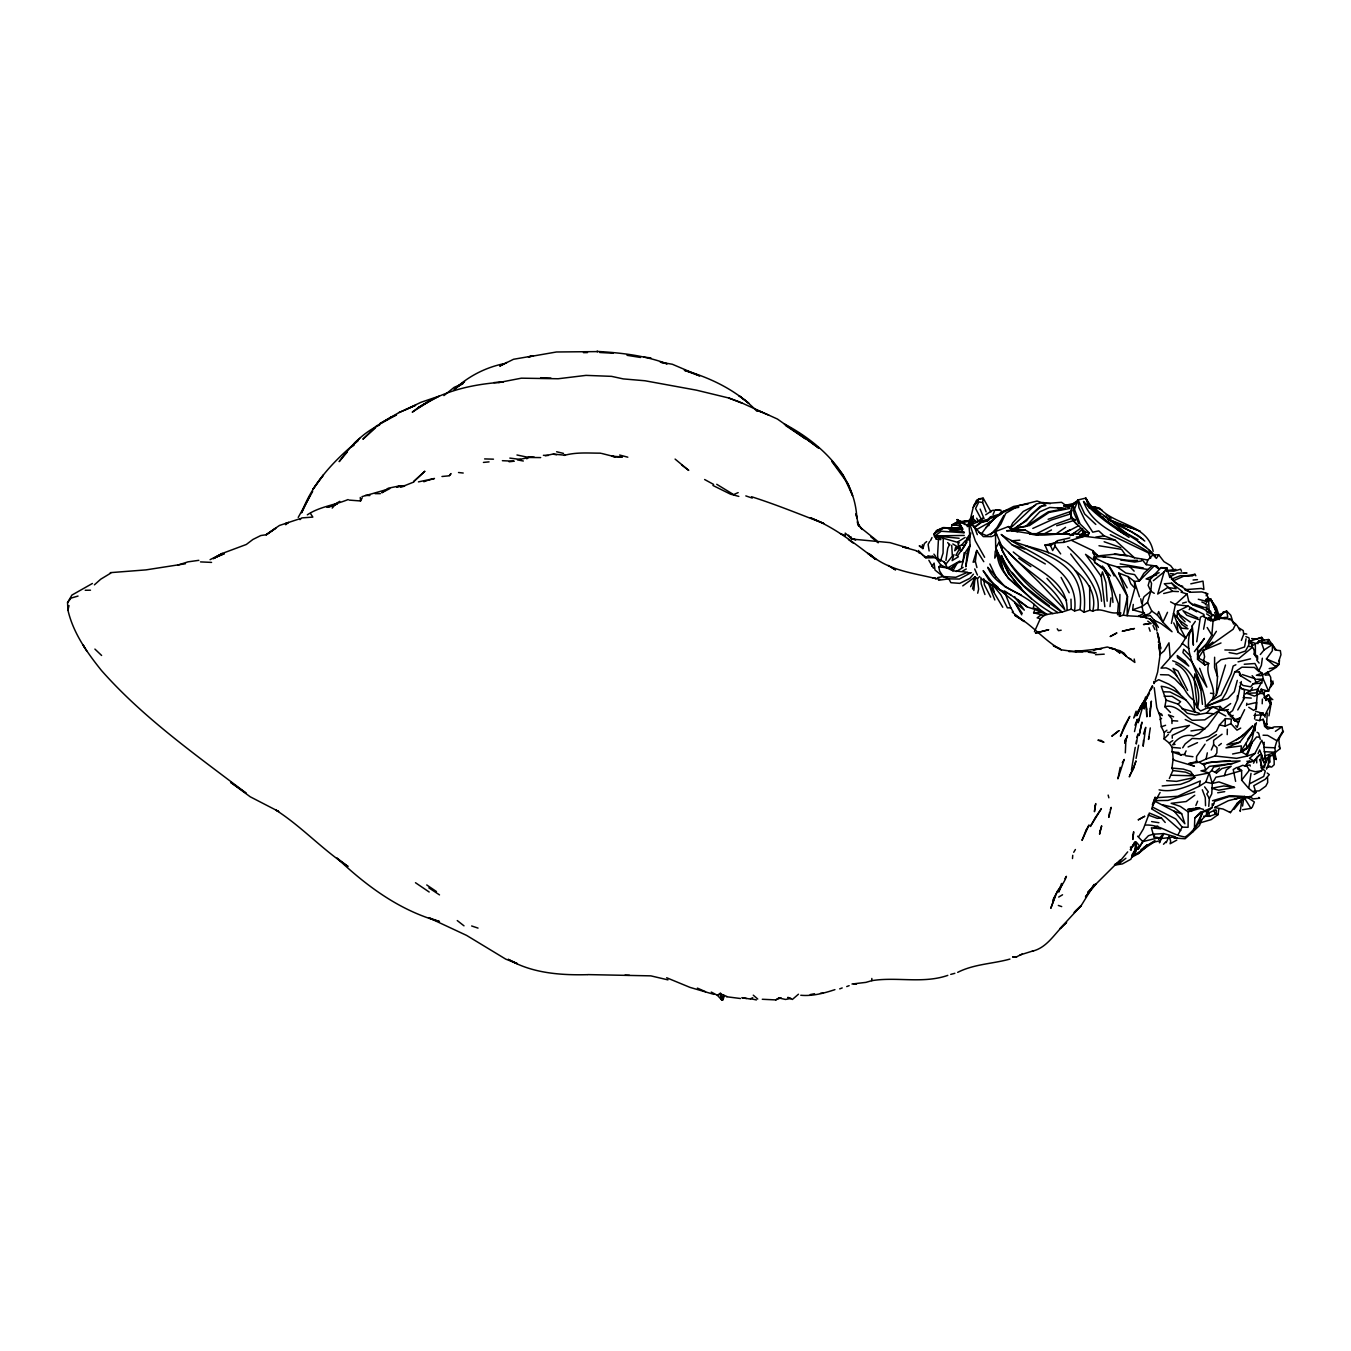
<?xml version="1.0" encoding="UTF-8"?>
<svg xmlns="http://www.w3.org/2000/svg" width="1351" height="1351" viewBox="0 0 1351 1351"><rect width="100%" height="100%" fill="white"/><g stroke="black" fill="none" stroke-linecap="round" stroke-linejoin="round"><path stroke-width="1.5" d="M1245.909 636.642L1248.898 637.773L1250.063 642.873L1252.107 643.887L1252.157 646.757L1254.235 649.932L1254.218 654.171L1257.629 659.356L1257.545 656.046L1254.218 654.171L1255.163 652.584M1249.827 640.796L1249.067 640.391L1252.461 645.643L1258.22 642.113L1267.728 642.181L1272.389 644.596L1272.372 650.743L1266.427 658.967L1276.323 667.31L1279.093 664.304L1279.498 659.98M1258.085 753.537L1259.672 749.889L1261.327 754.044L1260.669 765.544L1262.543 768.668L1261.598 770.813L1255.248 771.708L1249.439 770.154L1247.159 766.49L1242.7 765.308L1237.82 767.469L1237.803 769.158L1241.62 770.577L1241.637 780.152L1248.712 788.359L1253.306 792.024L1255.906 792.513L1253.779 785.708L1265.212 779.291L1269.315 774.63L1267.187 772.992M1214.617 657.245L1214.549 667.546L1217.504 676.631L1216.322 694.87L1205.413 706.725C1205.548 680.077 1180.419 656.214 1191.092 629.296L1180.369 646.437L1161.033 668.12L1166.065 667.884C1180.909 672.832 1181.669 691.864 1193.49 700.071L1197.459 708.042L1200.6 710.964L1207.878 707.654L1220.122 706.421L1224.192 710.727L1228.414 709.528M1166.909 730.199L1164.258 732.546L1161.303 726.804L1160.07 716.402L1156.76 707.586L1154.227 687.743M1194.757 795.249L1186.178 801.531L1171.148 803.321L1180.25 806.378L1188.205 811.883L1188.086 827.302L1182.125 827.15L1175.725 818.942L1152.606 807.138M1211.273 750.025L1213.603 744.722L1213.654 740.365L1222.064 734.201M1118.172 612.645C1109.458 614.705 1101.116 606.903 1092.706 611.176L1089.784 610.247L1084.009 612.307C1086.373 592.211 1081.847 569.936 1062.325 559.702C1043.631 546.834 1019.38 547.881 1001.192 534.472L1012.237 544.96L1045.319 563.958M1144.365 702.74L1144.246 708.971L1144.179 700.409M1267.559 777.551L1267.694 782.516L1265.803 786.13L1259.301 790.842L1253.593 791.264M1227.215 734.623L1227.333 729.219M997.258 550.347C996.075 573.584 1017.185 584.899 1031.421 598.78M851.991 984.018L865.89 982.38L871.767 980.674L871.834 978.462M1166.74 571.524L1166.842 567.808L1161.033 567.623L1149.802 579.663L1148.164 585.422L1150.816 591.13L1154.261 593.325M1235.878 664.76L1233.159 666.043L1231.149 673.727L1221 695.073L1212.303 700.038C1217.454 687.338 1204.484 676.294 1208.723 663.425L1198.996 658.376L1197.543 654.272L1206.105 644.393L1211.83 635.139L1213.097 620.751M1208.723 663.425L1204.872 664.996L1197.526 659.288L1197.645 648.193L1204.4 638.398L1194.402 651.621M1173.985 837.975L1185.063 838.768L1192.595 832.064L1194.402 829.126L1194.791 817.98L1200.988 811.664M1248.712 788.359L1251.009 773.397M1216.288 810.093L1216.136 813.977L1209.5 816.325L1203.606 816.24M1262.206 703.77L1262.374 699.075M1264.097 767.841C1267.964 759.296 1262.645 751.055 1264.249 742.29M1143.453 740.466L1143.182 746.225L1145.716 727.345L1143.503 733.998M1266.512 769.192L1268.488 763.906L1268.758 757.86M1164.258 732.698L1164.038 738.913L1169.206 742.999L1172.195 747.407L1172.043 751.899L1181.399 755.175M1136.444 740.72L1136.275 744.013L1137.93 734.015L1137.002 737.376M1182.699 747.779L1185.199 743.894L1192.19 738.44L1199.654 738.794L1208.79 736.447L1216.491 731.195L1219.463 724.879L1225.053 726.179L1225.425 718.631L1231.335 719.053L1230.947 723.646L1236.992 730.165L1240.691 728.105M1131.429 770.07L1135.245 747.39M995.315 534.304L995.484 531.517L1008.471 526.552L1015.226 531.247M1206.848 609.267L1207.135 604.606M1097.941 609.605C1100.66 587.516 1082.337 570.662 1070.684 553.944M995.265 551.056L994.775 558.132L997.173 553.758L995.687 548.27L995.484 531.517L1001.479 545.517L1002.206 550.566C1015.732 576.911 1041.283 592.245 1062.004 612.087L1071.259 609.166L1074.569 610.99L1080.006 609.521L1084.009 612.307M1072.491 858.544L1072.745 855.301M1114.811 865.13L1122.461 863.88L1130.855 859.236L1134.941 850.235L1135.465 843.885L1136.292 850.877L1133.405 855.318M1133.286 604.437L1132.662 609.825L1142.203 606.447L1147.556 602.343L1150.816 591.13L1151.525 583.345L1149.802 579.663L1146.07 578.954L1159.141 572.689M973.818 590.488L975.101 576.911L977.381 578.701L978.631 589.087L977.702 593.19M1203.606 629.194L1205.717 617.745L1202.947 616.022L1200.363 617.221L1196.733 641.809M962.959 561.712L964.158 552.627M1237.752 709.967L1243.511 699.784L1244.457 690.125L1239.965 687.575M1255.417 723.866L1252.141 739.132L1247.463 748.049L1240.843 751.257L1241.383 745.904L1225.965 747.914L1239.779 742.239L1252.546 726.061L1240.708 737.241L1226.911 744.789L1239.779 742.239M1110.015 606.565L1110.944 597.902M1266.461 727.395L1267.238 712.99M938.455 539.1L937.594 555.058L938.016 559.28L940.431 561.239L943.066 553.116L943.285 537.36M1197.543 654.272L1197.763 652.246L1206.105 644.393L1205.717 647.872L1212.877 642.029M1220.122 706.421L1219.717 709.934L1207.828 725.977L1199.131 733.458L1193.49 735.974C1185.992 733.644 1177.903 737.747 1173.377 743.742L1175.032 744.35L1172.516 744.857M1205.734 769.952L1204.096 764.835L1202.255 763.839L1214.887 761.812L1240.117 760.934L1232.551 763.518L1209.432 766.355L1205.734 769.952L1200.938 770.796L1209.162 772.907L1212.286 783.445L1211.763 793.864L1209.365 798.509L1208.757 806.361M1199.637 822.995L1211.172 819.635L1218.095 814.585L1218.805 808.793M1076.629 524.323L1070.701 517.298L1071.698 509.124M1255.856 709.478L1257.815 689.196L1263.303 679.097L1262.07 673.085L1258.794 670.873L1254.91 663.51L1244.237 664.253M1246.551 705.442L1246.821 703.263M1192.967 756.712L1185.621 755.749M976.925 567.538L975.338 561.459L976.739 550.448L983.781 561.678M951.509 527.532L951.847 524.948L957.977 521.604L969.95 520.979L973.328 516.133L971.96 520.236L967.384 525.438M1080.006 609.521C1085.022 570.257 1056.262 557.777 1025.257 545.618M1092.706 611.176C1096.978 594.964 1087.639 580.542 1075.43 570.629M1158.415 642.434L1158.584 641.151M1241.282 681.529L1237.465 699.413M1134.502 731.583L1137.339 719.306L1134.992 725.234M1262.358 658.19L1261.378 665.367L1258.794 670.873M1243.511 699.784L1243.984 696.289M1254.572 718.968L1255.383 713.176M959.683 547.966L959.48 549.401L961.422 550.972L966.59 542.46L967.316 537.749L970.879 533.02L968.802 540.13L969.697 534.793L968.751 520.912L983.308 536.617L991.566 536.6L996.565 534.405M1120.182 767.334L1117.902 778.818L1124.218 759.448L1122.276 762.775M1212.185 803.744L1212.286 807.476L1207.22 811.579L1206.713 815.109C1198.303 821.425 1194.166 831.389 1185.097 837.029C1171.199 834.884 1160.391 824.482 1145.952 825.039M1267.559 671.616L1270.649 677.189L1271.19 684.214L1268.589 691.273L1261.192 689.179L1260.584 693.35L1254.471 696.103L1246.483 693.266L1245.352 694.026M945.936 560.445L947.777 548.134L949.601 544.335M986.112 511.843L982.616 502.488L983.258 498.249L978.968 498.789L976.452 500.647L973.227 507.334L969.95 520.979L951.847 524.948L956.356 524.323M1109.543 812.525L1108.799 817.372L1111.147 807.341L1110.353 809.485M1150.292 727.919L1148.536 739.436L1148.941 736.768M1242.548 806.074L1243.916 797.191L1250.975 808.388L1252.293 807.121L1254.37 802.004L1246.416 796.702M1089.784 610.247L1089.632 586.064M1156.878 631.035C1155.814 612.949 1135.33 617.643 1123.39 615.11L1127.494 596.5L1118.78 573.094L1128.102 576.59L1134.418 581.454L1139.484 596.889M1199.35 713.294L1194.774 712.011C1187.293 699.7 1176.214 688.098 1161.201 686.274L1166.099 700.139L1164.832 706.708L1170.439 712.433M1172.651 752.507L1173.107 759.178L1175.201 760.529L1194.402 766.22L1188.728 763.619L1199.046 762.251L1206.071 759.042L1207.321 752.845M1268.927 715.827L1271.274 702.621M1268.488 763.906L1269.94 755.8M1123.39 615.11L1119.455 616.377L1119.911 594.44M1246.044 638.787L1244.558 646.96L1235.152 650.186L1224.85 649.966M1120.756 612.746L1120.435 614.165L1117.53 614.705L1118.375 603.728L1108.85 577.755L1103.328 567.91L1094.614 562.404L1093.601 557.288C1108.546 554.585 1122.833 561.999 1137.39 560.226M972.264 524.104L973.26 518.767L976.537 521.942L977.904 521.148L976.317 522.01M1173.107 759.178L1171.993 768.077L1172.904 770.442L1169.341 778.497M1136.09 758.418L1138.64 745.212M1138.927 718.968L1138.167 722.751L1142.912 706.066L1141.207 708.887M1156.76 797.681L1177.768 796.279L1199.266 786.265L1200.33 780.946C1187.293 786.485 1173.631 792.986 1159.09 789.845M1171.976 723.511L1171.857 718.833L1168.446 714.865L1173.614 716.824M1171.401 623.402L1175.421 604.488L1187.073 593.967L1188.728 601.094C1193.44 607.815 1203.167 606.261 1208.233 612.493M972.534 589.002L975.101 576.911L962.739 585.895M1225.492 665.03L1216.322 694.87M1124.724 743.067L1127.426 735.535L1124.978 742.408M587.246 974.679C560.412 975.321 531.906 973.21 508.212 959.311L517.197 963.584L505.798 959.159L466.585 935.399L428.622 917.667L439.463 921.517C399.66 910.625 366.577 886.036 337.007 858.105L348.034 866.464C322.399 849.627 301.678 826.576 275.857 810.06L278.694 811.495L250.222 796.786L230.616 782.33L246.068 793.088C195.895 754.888 143.375 717.955 101.443 670.468C87.038 652.499 73.207 632.977 67.938 610.162L67.55 602.58L71.89 595.099L92.392 583.48M1159.901 840.795L1159.445 842.821L1163.768 833.601L1175.522 836.843L1158.618 838.87L1157.993 837.519L1153.974 836.978L1151.39 827.791L1160.847 828.872M67.938 610.162L69.019 605.603M1048.308 552.795L1044.965 544.993L1050.47 545.551L1054.878 542.933L1063.794 542.393L1064.216 540.62M1255.738 719.914L1259.656 720.573L1261.04 714.882L1263.506 714.139L1265.178 717.178M1104.831 606.683L1101.268 576.472L1102.45 571.878L1105.945 582.686L1107.178 601.195M1153.974 836.978L1154.717 834.107L1163.768 833.601L1158.618 838.87M988.797 525.674L989.692 522.263L1002.476 512.046L1013.689 506.439L1028.246 503.855M1159.563 568.906L1156.676 566.103L1154.379 565.697L1139.281 580.981L1134.418 581.454L1134.84 588.158L1127.139 615.735L1127.494 596.5L1118.662 580.829L1107.938 564.228L1093.601 557.288L1095.323 559.753M1237.313 680.38L1234.274 691.712L1227.839 698.501L1207.254 705.864L1207.878 707.654L1211.931 708.076M1136.14 711.183L1133.692 718.023L1143.149 702.942L1140.008 707.282M1062.004 612.087L1046.265 614.553L1043.276 616.056L1040.304 618.69L1034.427 631.744M1169.797 577.553L1166.842 567.808L1164.123 571.878L1157.706 594.035L1167.804 587.449L1176.13 588.732L1171.722 583.193L1164.309 583.75L1172.617 591.333L1178.41 591.586M1256.413 722.734L1254.353 729.726L1247.547 739.436M1151.846 808.54L1155.206 797.107L1152.352 804.808M1265.836 758.57L1273.436 754.601L1275.428 752.271L1274.804 747.795L1276.898 740.753L1282.825 731.415L1282.065 726.72L1274.365 726.889L1267.694 729.118L1264.587 726.298L1263.151 719.272L1259.656 720.573M1144.01 702.284L1145.597 696.964M1021.407 595.149L1005.144 586.874L987.716 567.268C995.755 587.195 1019.38 591.164 1034.275 604.421L1033.194 607.984L1040.456 610.044L1047.177 614.536M1053.24 899.361L1054.962 896.557L1050.808 908.294L1057.158 891.559L1062.241 884.28L1058.728 892.048L1061.498 883.486M921.281 546.598L919.22 545.905L922.885 548.59L924.405 543.524L926.685 541.565M953.958 554.585L952.117 560.631L958.416 556.764M1075.43 502.217L1072.914 504.244L1074.433 509.259L1080.074 523.935L1089.311 532.986L1087.285 535.959L1089.311 532.986L1085.461 532.193L1074.417 521.891L1070.06 513.65L1072.914 504.244L1078.115 499.921L1085.849 498.08C1100.997 525.961 1135.583 533.358 1155.392 556.359M1120.435 614.165L1119.422 616.292M960.189 547.712L955.866 555.261L957.673 555.666L965.036 545.179L967.316 537.749M1155.173 680.127L1157.638 672.089L1160.104 654.627L1158.685 644.478L1160.019 652.128M976.739 550.448L973.108 562.219L975.338 561.459M1257.916 643.718L1258.879 640.661L1268.69 639.513L1275.918 649.527M1166.099 700.139L1178.072 704.124L1187.259 713.26L1195.888 714.983L1206.527 713.075L1212.371 706.877L1219.717 709.934L1226.792 710.457L1238.09 722.971L1244.626 709.63M1255.163 723.95L1251.938 733.829L1240.843 751.257M724.204 996.143L723.038 999.689L721.637 999.875L719.796 993.593L727.024 996.531M723.764 995.214L721.637 999.875L717.364 995.299L711.285 992.056M1156.676 566.103L1146.239 564.667L1147.81 560.006L1153.045 554.805L1158.753 554.856L1163.954 561.628L1170.641 565.681L1173.935 569.936M1124.876 742.628L1125.89 739.622L1125.332 752.828M1238.428 723.528L1237.161 727.328L1235.793 725.673M1278.637 661.534L1280.968 654.728L1280.343 650.642L1275.108 650L1272.389 644.596L1261.513 642.806L1264.046 650.017L1260.331 654.509M851.079 536.854L850.657 538.086L851.941 538.998L845.236 533.138L845.304 535.536L840.44 533.594M1205.801 782.111L1212.286 783.445L1215.917 777.197L1224.31 775.643L1226.32 770.019L1231.2 766.237L1221.912 768.516L1216.525 772.958L1211.594 770.594L1209.162 772.907L1205.801 782.111L1199.266 786.265M1263.979 759.211L1265.195 755.8L1275.428 752.271L1279.988 748.775L1278.738 739.453L1282.825 731.415M1167.517 612.307L1162.924 622.186L1157.402 615.06L1158.651 611.581L1162.924 622.186L1172.06 631.744L1161.185 623.689L1154.075 620.177L1150.309 615.583C1140.869 618.437 1141.038 601.87 1144.128 596.635L1150.816 591.13M1267.728 642.181L1268.69 639.513M1198.928 822.269L1202.863 811.563L1212.286 807.476M1153.518 621.646L1154.075 620.177L1158.415 627.421M1149.093 813.842L1143.385 828.923L1138.927 836.303M1241.349 640.425L1243.663 634.463L1243.258 630.613L1239.205 628.097M1178.292 834.259L1182.125 827.15M1074.433 509.259L1078.115 499.921L1084.667 513.971L1095.813 524.441M1154.666 682.002L1154.041 683.606L1153.771 681.529M1044.154 615.465L1033.616 612.763L1034.95 609.453L1046.265 614.553M1201.731 819.837L1199.485 825.495L1192.595 832.064M1257.815 689.196L1256.329 692.928L1246.483 693.266L1249.354 690.8L1257.815 689.196L1260.584 693.35L1263.742 693.907L1266.005 700.038L1264.333 695.951L1268.724 700.004L1270.227 704.901L1264.722 715.591L1259.807 713.21L1263.32 712.821M1142.929 702.317L1136.715 715.692L1152.487 685.818L1150.157 690.445L1152.791 686.73M1195.871 805.466L1197.628 801.177M67.55 602.58L71.063 598.088L78.037 596.061M980.927 520.642L981.941 518.446M1052.784 901.725C1055.114 891.981 1063.44 885.749 1066.412 876.343L1064.909 878.64M993.069 514.461L994.454 511.269M1265.786 762.943L1269.045 755.479M1213.705 803.811L1213.029 805.365L1214.617 801.396L1229.072 796.6L1250.79 796.82L1255.906 792.513M1258.98 671.667L1254.37 667.428L1241.924 667.174L1234.797 672.021L1226.218 692.506L1222.115 699.345L1205.413 706.725M1166.2 842.652L1169.054 836.269L1170.692 841.166L1170.118 843.75L1176.805 840.086M1258.22 642.113L1258.879 640.661M970.643 586.739L975.101 576.911M1263.573 744.789L1261.8 740.196L1254.927 753.453L1246.939 756.138L1246.416 754.685L1252.09 742.51L1256.616 736.937L1258.642 737.224M930.603 540.484L931.987 537.58M1186.11 750.903L1184.185 754.905L1185.097 754.314M1194.402 829.126L1202.863 811.563L1207.22 811.579M1010.261 527.819L1012.676 522.921L1023.298 511.421L1035.693 505.173M298.216 517.416L312.638 491.494M1069.772 537.918L1057.293 540.704L1054.878 542.933L1055.03 546.125L1052.665 550.549L1049.896 544.149L1044.965 544.993M929.724 541.379L928.12 544.369L929.133 550.972M349.082 500.09L360.548 500.968L362.186 497.911M1145.901 699.683L1149.431 693.333M962.165 561.611L957.15 563.029L952.877 570.781L940.921 565.106L935.635 557.659L927.867 555.734M1253.525 763.163L1255.839 758.975M1152.876 805.416L1160.087 792.48M1061.666 612.02C1035.896 593.629 1010.092 573.01 999.098 542.123L995.687 548.27L1003.033 569.683L1008.268 578.397L1021.559 588.58L1008.657 573.719L995.687 548.27L1000.449 559.618M1158.837 837.654L1142.811 841.605L1138.015 849.323L1142.811 841.605L1148.468 835.695L1153.805 834.023M1211.594 770.594L1213.603 767.03L1232.551 763.518M1268.555 701.372L1270.497 697.91L1268.572 694.752L1263.844 697.741M309.767 495.969L301.645 512.806C312.081 483.574 334.373 460.1 358.049 440.831M1003.894 515.423L997.072 527.481L990.469 534.776M1219.041 618.116L1223.364 612.071L1226.708 611.125L1230.795 615.229L1233.547 624.078M1205.362 604.657L1208.436 599.304L1211.307 600.553L1216.272 607.207L1219.109 615.718M1252.512 687.507L1250.587 690.868L1241.822 688.774L1239.475 686.494M1070.06 513.65L1071.9 510.458M1132.121 846.722L1134.908 841.994L1130.297 849.728L1135.634 842.399M1073.724 852.295L1075.413 849.509M1131.648 855.386L1134.941 850.235M1205.717 647.872L1216.373 631.322M971.048 522.195L973.26 518.767M931.987 566.322L934.115 563.097L934.993 570.038L943.167 576.539L948.841 578.853L959.396 579.039L970.052 573.212M1206.071 759.042L1214.87 755.969L1216.879 752.895L1216.981 747.593L1213.603 744.722M1281.44 734.387L1283.45 731.33M1189.167 609.639L1190.535 607.612L1203.893 614.384L1204.265 617.221M1262.239 768.162L1264.604 764.683M1158.753 554.856L1156.355 558.402L1153.045 554.805M1172.246 729L1169.763 732.512L1167.5 732.394M1212.506 800.738L1229.494 795.705L1244.795 796.516L1237.33 803.119L1230.457 812.61L1223.06 809.029L1214.633 807.594L1215.984 806.952M1219.244 618.049L1223.364 612.071M1205.041 744.198L1196.598 756.442L1196.412 761.609L1197.391 761.356L1188.728 763.619M973.227 507.334L978.783 499.279L983.258 498.249L990.942 511.894M1192.224 625.783L1193.372 645.001L1192.224 625.783L1195.348 621.342M449.528 475.569L450.998 473.559L449.191 475.805L441.963 476.498M1270.362 687.372L1272.98 683.741L1272.912 681.005M1083.316 535.148L1085.461 532.193L1083.603 535.114L1082.05 529.508M961.186 527.363L951.172 528.613L943.133 527.549L936.496 530.673L934.149 533.814L934.166 535.925L936.53 538.762M1241.637 780.152L1249.439 770.154M1261.192 689.179L1263.742 693.907L1264.975 691.188L1268.589 691.273L1263.303 679.097L1252.985 683.927L1250.671 686.815L1243.106 685.481L1240.066 682.677M973.987 505.156L978.783 499.279L976.452 500.647M1187.715 634.902L1192.291 629.313M981.383 534.118C990.334 520.675 1002.121 509.226 1018.738 507.368M1127.697 851.89L1119.32 861.989L1114.541 864.522M1250.266 766.068L1249.928 764.936L1244.93 765.848L1248.256 762.656L1253.897 760.968L1259.656 754.888L1256.616 757.573L1256.734 762.876M332.211 508.094L334.727 505.122M973.463 574.175L969.934 578.312L959.734 583.362L950.901 582.703L948.841 578.853L938.523 580.255M965.121 537.462L957.994 541.768L958.349 545.618L961.372 545.331L965.678 540.316L966.59 542.46M986.72 521.25L990.705 516.757L1002.003 513.498M1168.463 734.387L1164.038 738.913M379.563 425.041C362.642 432.776 349.875 446.826 339.152 461.637L347.376 451.893M526.822 458.8L528.697 456.706L534.219 457.145M1198.286 599.253L1205.345 601.111L1210.665 598.848L1214.431 605.805M1147.556 602.343L1151.795 611.091L1149.38 613.759L1140.649 616.867M985.74 527.785L993.998 518.835M1153.366 580.677L1164.123 571.878M1151.44 566.221L1143.79 573.415L1139.281 580.981L1134.654 574.614L1125.873 573.06L1117.176 566.88L1107.938 564.228L1114.17 575.965M1229.207 619.771L1229.95 619.011L1237.313 625.699L1240.083 630.782M1012.254 531.298L1017.269 528.038L1025.781 526.434L1039.848 511.759L1049.71 507.452L1065.196 508.381M1219.463 724.879L1225.425 718.631M1206.105 595.774L1207.963 593.832L1201.883 591.907L1190.366 592.295L1185.975 590.353M1163.498 844.257L1165.896 841.774M798.458 994.218L792.395 999.436L787.734 997.41L790.909 998.423L785.505 999.453L778.801 997.967L775.694 999.909L762.285 999.267M1252.546 726.061L1244.913 733.745L1236.503 739.824M1092.402 887.59L1120.097 860.013M1149.802 579.663L1155.814 573.685M1155.156 681.748L1158.719 679.688L1168.885 684.197L1174.357 687.71L1180.284 694.448M1252.529 647.213L1239.12 658.325L1228.65 658.207L1221.034 659.676L1216.204 663.679L1217.504 676.631M1246.821 763.568L1249.337 761.103M967.873 521.486L973.328 516.133M986.635 520.743L990.705 516.757M1087.656 892.116L1096.235 883.723L1085.444 896.912L1094.31 884.331L1081.273 905.491L1060.062 928.576L1066.598 922.429C1055.266 932.021 1047.852 947.659 1032.265 951.188L1033.616 950.732L1019.988 954.988M977.381 578.701L979.644 576.522M299.973 519.645L301.78 517.906L312.841 517.095L310.477 513.481M1076.983 534.27L1082.624 528.815M1178.072 704.124L1180.605 701.693L1172.043 696.322L1164.14 696.238M1075.447 911.047L1081.273 905.491L1074.096 912.449M1079.804 536.026L1084.093 531.956M957.15 563.029L951.526 568.366L938.776 566.829L939.654 571.118L943.167 576.539L955.832 577.299L967.654 572.233L952.877 570.781L951.526 568.366L956.778 563.654M443.922 395.59L454.139 387.365L462.751 383.6M1131.817 857.193L1138.505 853.562L1147.708 845.202M1254.927 753.453L1249.489 758.367L1253.897 760.968M354.418 443.094L359.636 438.4M1266.326 696.761L1268.572 694.752M94.401 584.848L100.768 579.174L110.731 573.145M1219.548 768.077L1215.309 771.86L1216.525 772.958M307.319 514.832C319.393 506.676 334.812 505.071 348.051 499.566M978.175 520.794L983.359 517.94M960.004 546.074L954.701 550.769L955.63 547.307L958.838 547.56L952.843 543.963M1138.505 853.562L1148.046 845.135M1009.923 528.629L1036.183 504.041L1042.82 502.504L1050.369 503.67M1160.137 719.543L1161.573 718.293M1065.584 527.329L1055.975 533.966M1159.563 654.728L1164.174 650.861L1168.987 642.823L1170.186 657.464M1072.052 534.371L1080.682 528.292M975.202 526.67L980.117 522.617L986.01 521.283M986.652 521.013L988.763 520.371M938.776 566.829L940.921 565.106M1218.72 745.617L1221.372 743.489M1125.89 858.257L1119.607 863.238L1114.592 864.927M1194.791 817.98L1202.863 811.563M1281.44 727.21L1275.395 731.313M375.494 427.879L362.895 439.227L376.439 425.937L396.552 414.858L390.152 417.611M1040.962 614.958L1037.163 617.846L1040.304 618.69M940.836 539.606L936.023 539.15L935.044 535.925L941.225 531.247L964.378 532.784M1228.279 713.852L1232.602 710.626L1237.381 699.632L1237.347 695.934M975.118 527.042L982.684 521.469L1000.466 514.579M1223.618 708.701L1230.693 703.567M1140.852 849.796L1147.269 845.152M717.364 995.299L719.796 993.593M1278.738 739.453L1276.898 740.753L1267.626 735.366L1263.05 735.214M1136.073 841.842L1139.788 846.165L1135.431 849.239L1136.495 846.283L1135.38 842.365M266.451 534.692L275.638 528.292L266.451 534.692L260.76 535.553L252.907 539.471L246.321 544.47L222.341 553.42L210.097 559.669M1216.474 617.255L1226.708 611.125L1227.789 617.272L1223.803 617.542M1164.832 706.708C1176.417 703.584 1183.493 715.304 1192.291 720.319L1204.754 719.847L1219.717 709.934L1222.79 710.373M1134.739 849.627L1139.788 846.165M1169.206 742.999L1172.803 740.551M1025.781 526.434L1048.241 511.826L1064.385 508.736L1057.495 507.638M1142.946 616.951L1145.226 615.414M1149.769 843.97L1154.987 840.474M1133.979 855.386L1154.007 842.078L1159.479 840.879M985.69 514.815L992.326 510.425L998.254 509.918M1011.325 529.643C1025.308 523.901 1033.397 510.965 1046.012 503.484L1061.565 502.319L1069.604 508.128M1205.43 601.263L1208.436 599.304L1209.297 611.733M1144.128 847.145L1147.539 844.915M1171.993 768.077L1183.358 769.107L1190.552 771.472L1194.824 777.45L1189.218 781.114L1180.47 784.391L1162.198 785.944M1264.046 650.017L1272.389 644.596M1216.153 617.255L1221.473 613.844L1215.039 615.887L1211.915 615.06M962.3 522.465L964.8 520.878L968.735 520.861M1205.565 599.641L1207.997 598.105L1210.006 600.959M1197.526 659.288L1203.353 650.422L1233.193 629.228L1235.692 624.044L1232.619 621.781M350.888 447.265L354.08 445.256M1206.527 740.855L1216.542 734.623M1237.33 803.119L1245.402 798.12L1250.79 796.82M265.978 534.709L279.437 525.471L300.446 518.531M327.162 507.334L331.806 506.237L339.743 501.339M1195.821 575.779L1194.993 574.293L1192.393 575.881L1183.611 576.252L1174.07 580.474M1265.769 673.727L1276.323 667.31L1269.197 668.593M1012.693 531.315L1019.414 527.245L1029.496 525.573L1048.984 512.451L1069.637 508.483M960.477 528.461L944.366 527.633L934.149 533.814L935.044 535.925L940.583 538.796M1017.32 526.316L1026.473 520.76L1031.235 514.528L1040.186 506.389L1045.91 505.595M956.305 571.524L963.128 567.42M213.357 558.79L222.341 553.42L213.931 558.183L224.3 553.69L215.873 557.017M1058.694 897.064L1062.545 894.784M1062.68 534.101L1078.723 525.674M1236.773 767.469L1233.227 769.546L1235.608 781.351M390.996 417.223L379.969 423.623L398.917 412.595L415.483 405.317L398.917 412.595M1266.292 767.959L1269.737 765.966M1265.836 700.527L1270.497 697.91L1272.811 699.615M976.841 529.457L989.692 522.263M962.739 570.966L966.286 568.974M1074.94 520.169L1056.685 525.725M959.818 561.037L947.541 567.977L944.045 561.864L935.635 557.659L925.519 557.912M1249.895 783.664L1263.709 776.453L1265.296 771.049L1260.922 767.723M1044.205 533.881L1051.466 529.947M1230.778 715.692L1234.78 720.877L1240.37 717.871L1233.801 720.015M1061.43 534.354L1070.33 529.592M462.819 383.718L456.25 387.213L464.558 381.708L454.088 389.679C467.75 376.557 485.431 367.472 503.923 363.689M1210.53 621.021L1217.808 617.204L1225.053 618.555M1161.303 726.804L1165.592 725.284M1138.403 616.225L1144.483 613.067L1132.662 609.825M506.794 362.456L499.718 366.087L513.515 359.282L533.425 355.853M1169.679 576.928L1177.278 573.06L1187.039 572.993L1184.084 573.179M1036.099 533.966L1055.199 524.256L1071.9 518.294M1070.178 535.671L1073.673 533.932L1087.183 534.776M752.76 997.713L749.957 998.997L741.868 997.663M1016.712 956.778L1012.76 956.896L1016.712 956.778L1022.15 954.059M1275.817 665.908L1279.093 664.304L1266.427 658.967M1254.201 774.461L1261.598 770.813M1190.535 607.612L1188.12 606.092L1177.481 611.243L1177.059 616.85L1181.889 624.517L1188.019 628.806L1181.652 628.181L1176.552 621.409L1173.512 613.371L1180.048 620.751L1187.276 625.901M966.472 524.965L974.983 521.283M405.756 409.556L420.938 402.311L439.362 396.063L419.097 407.006L412.258 412.139L431.476 399.795L418.388 407.715C443.179 390.49 473.61 384.106 503.197 382.097M1070.684 534.861L1075.599 532.53M1214.633 807.594L1228.312 800.704L1244.795 796.516L1234.341 799.37M834.918 989.641C824.093 993.238 812.255 996.362 800.788 995.265M1230.221 716.756L1233.159 715.388M1188.086 746.985L1197.526 742.611M1154.058 827.69L1157.723 826.018M1032.789 528.444L1051.585 519.882L1070.988 513.768M967.181 526.62L980.167 520.76L987.665 520.169M177.91 565.09L187.941 561.864L198.833 560.327M1071.444 511.185L1048.123 519.291M1145.682 845.794L1154.007 842.078M738.17 492.608L733.627 494.601L716.739 484.3M1091.49 508.381L1094.597 507.013L1099.427 508.01C1115.402 525.826 1147.843 524.12 1153.163 551.343M1225.053 726.179L1230.947 723.646M331.806 506.237L337.294 503.906L327.297 507.267M1221 642.975L1203.353 650.422L1204.602 656.789L1203.353 661.247L1204.872 664.996M775.694 999.909L781.013 997.781L778.801 997.967M957.69 972.348C974.257 963.972 992.563 963.905 1009.94 959.075M361.967 496.644L389.764 488.657L381.776 492.76L388.328 488.201L399.609 485.887M936.496 530.673L944.366 527.633M1171.925 578.988L1180.402 575.695L1188.796 575.729M1194.757 791.838L1167.906 800.434L1156.895 800.569M1262.07 673.085L1256.346 675.247L1260.922 675.703L1267.576 672.291M839.697 988.881L842.197 987.936M846.722 986.568L849.154 985.673M1215.376 809.874L1206.105 814.163L1209.5 816.325L1208.25 810.701M983.579 521.638L987.361 520.287M1188.205 811.883L1199.958 808.405L1203.521 809.384M1213.553 620.852L1220.662 618.353L1229.95 619.011M423.792 481.733L427.068 480.635M1000.348 512.282L1006.579 510.222M1063.794 542.393L1084.566 536.279L1115.065 540.113L1134.418 557.743L1147.81 560.006M1035.491 633.028L1048.731 629.718L1035.761 633.079M400.707 487.238L404.625 486.073M1049.896 544.149L1057.208 541.987M413.879 482.003L404.962 485.549L396.552 486.85L403.949 485.955M983.072 579.174L983.883 578.937L984.389 584.814L990.671 597.125M1224.31 775.643L1241.62 770.577L1237.82 767.469M1190.788 583.835L1202.998 581.133L1203.91 589.526L1201.242 588.445L1184.506 589.712M540.67 457.584L528.832 457.482L517.45 459.897L523.327 461.012M1182.547 603.171L1186.347 602.107M428.706 480.095L434.465 478.49L418.438 481.885M564.178 455.422C576.1 452.011 588.58 453.176 600.452 453.159M929.64 557.186L933.102 556.257L925.334 557.423M1271.19 684.214L1272.98 683.741L1270.852 680.448M950.732 974.392L954.853 973.311M1153.078 575.931L1156.642 575.002M1091.287 507.824L1094.597 507.013L1101.842 509.867M1250.874 641.725L1255.349 643.363L1255.383 653.8M1163.667 593.528L1172.617 591.333M1248.949 641.421L1261.699 637.368L1263.962 640.138M1238.023 661.855L1250.519 658.849M1212.286 783.445L1218.906 781.891L1234.51 787.413L1218.72 790.217L1211.712 788.258L1223.753 785.944L1234.51 787.413M947.794 975.371C923.071 984.001 896.574 976.57 871.767 980.674M1063.862 505.662L1075.548 503.045M545.264 455.726L552.677 454.122L556.578 454.73M1194.824 777.45L1176.485 781.368L1166.656 780.642M531.754 356.191L528.393 356.867L556.46 351.986L597.919 351.598L596.804 351.395C620.666 352.78 644.731 355.381 667.191 363.858L660.335 362.169L672.359 364.263L699.666 375.899L684.349 370.292C711.268 378.06 737.274 390.692 756.796 411.16M1232.585 753.993L1241.805 752.119L1247.463 748.049L1245.842 743.438M810.212 994.572L814.535 993.728M1172.516 728.729L1189.471 725.403L1184.05 729.81L1172.229 735.4L1172.263 738.22M1171.148 775.238L1194.2 775.829L1209.162 772.907M937.611 577.603L943.167 576.539M1199.604 807.881L1187.782 809.452L1191.565 811.394M1174.441 838.144L1177.059 837.671M1187.782 809.452L1193.541 808.422M1063.727 506.051L1074.754 504.21M110.309 572.655L145.959 569.886L185.442 563.739M1183.611 576.252L1194.993 574.293M1061.177 630.208L1058.475 630.664L1057.225 628.806M1210.243 620.177L1213.975 619.569M1217.673 792.784L1224.732 791.635M1242.582 809.722L1250.975 808.388M1247.817 704.462L1256.717 702.436L1256.379 708.414L1253.66 710.39L1248.763 707.282M1095.881 537.073L1104.122 535.84L1115.065 540.113M1148.637 623.757L1143.503 624.517L1151.17 623.588L1147.759 621.156M1190.974 730.959L1204.991 728.865L1185.215 719.509M1264.587 726.298L1273.064 728.155M1165.626 570.747L1175.792 569.43M493.892 382.586L502.792 382.097M509.091 461.755L514.207 461.198M1265.144 675.196L1268.977 674.791M1252.985 683.927L1262.121 682.981M1064.487 505.831L1070.161 505.257M1183.544 754.466L1180.436 754.77L1178.731 752.49L1172.043 751.899M483.438 462.414L489.045 461.873M1076.308 537.073L1084.566 536.279M1082.81 651.841L1075.176 651.486L1101.572 648.632L1093.246 649.949L1107.33 647.011L1114.879 649.172L1119.979 653.124L1114.237 648.818L1109.475 647.99L1119.439 650.574L1124.032 653.124L1126.531 656.35L1120.57 651.418L1127.798 657.582M785.387 425.413L805.297 438.687L777.399 419.03L739.656 401.956L728.679 397.971L696.39 390.152L644.984 380.762L623.25 378.905L611.564 376.355L586.03 375.375L558.166 378.753L521.368 378.179L498.688 382.569M1193.068 580.001L1197.476 579.63M1019.853 540.164L1011.342 540.839C1038.683 557.051 1079.685 571.541 1074.569 610.99M1253.964 715.439L1261.04 714.882M1024.885 529.862L1006.664 530.74L1024.885 529.862L1033.127 534.422M948.301 528.883L959.97 528.089M1165.221 822.455L1161.438 818.064L1157.317 818.351L1148.147 815.041M1073.437 535.3C1059.42 531.737 1044.053 537.411 1029.631 533.865M1095.458 654.695L1104.223 654.171M959.43 542.849L935.044 535.925L964.226 535.418M513.549 461.198L502.386 460.691M1229.866 760.613L1208.199 762.488L1204.096 764.835L1199.046 762.251M1033.616 612.763L1041.976 612.391M1251.279 698.095L1243.14 697.488M200.488 561.898L211.567 562.404M961.372 545.331L965.036 545.179M1172.195 747.407L1180.453 748.133M1256.582 679.3L1263.303 679.097M820.496 993.255L823.333 993.188M1117.176 566.88L1129.74 566.677L1147.556 569.43M1068.962 651.604L1085.951 651.351L1096.151 652.786M967.536 572.824L971.487 572.756M1075.176 651.486L1085.951 651.351L1075.362 650.709M1234.797 672.021L1239.323 671.954L1240.961 676.024L1250.688 681.968M85.214 590.269L90.483 590.201M583.429 352.645L587.499 352.594M1029.546 533.662L1069.435 533.814M667.968 979.88L650.844 975.861L587.668 974.595M375.021 493.639L380.357 493.655M599.709 352.493L613.337 353.236M614.941 456.807L622.439 456.925L612.087 456.25L614.941 456.807L601.415 453.379M1254.235 649.932L1255.197 649.949M1246.889 761.305L1251.617 761.407M625.006 975.202L629.448 975.304M1013.402 612.155L1010.886 607.899L1007.373 607.815L1000.871 594.828L993.728 586.098M1163.937 691.813L1169.966 691.948L1186.06 700.071M484.604 458.918L493.47 459.171M1160.458 674.673L1168.564 674.926L1174.728 678.861L1184.202 688.588M365.429 495.395L369.904 495.547M543.406 455.304L548.253 455.49M540.62 377.689L550.938 378.094M1167.247 570.916L1173.918 571.186L1180.622 569.143L1181.517 571.237M1264.063 747.339L1274.804 747.795M1134.418 557.743L1125.434 554.923L1113.308 554.332L1099.697 555.734L1105.017 557.169M1264.198 751.68L1275.428 752.271M980.167 520.76L986.365 521.098M553.37 454.088L565.056 455.219M1043.563 534.017L1047.481 534.27M1172.567 720.708L1177.717 721.046M520.777 459.509L509.834 458.107M1195.466 808.067L1199.958 808.405M999.824 510.154L996.025 509.867L1001.142 510.306M935.044 535.925L959.142 538.272M1098.988 545.736L1121.583 549.367L1125.434 554.923M1170.321 573.635L1173.631 573.939M961.186 526.282L953.114 524.458L957.977 521.604L961.692 522.077M1065.635 506.963L1069.739 507.351M1206.527 713.075L1214.059 713.801M650.878 357.88L643.937 357.154M963.989 531.787L949.821 530.369L962.486 529.271L957.2 519.611L968.583 525.978M853.477 983.798L856.45 984.102M1075.903 651.807L1061.329 649.848L1053.324 645.727L1060.417 648.919M1249.27 646.453L1252.157 646.757M458.513 472.512L463.207 473.036M751.528 496.729C776.757 504.784 798.306 513.735 823.755 523.428L810.313 517.737C834.192 527.042 854.727 543.457 874.924 558.807L867.815 553.302L876.225 559.534M1161.792 714.274L1158.938 712.99M1251.634 638.55L1256.362 639.107L1261.699 637.368L1262.037 641.05M1267.93 766.625L1271.663 767.064L1274.196 764.683L1273.993 753.503M1214.87 755.969L1236.604 758.333L1246.939 756.138L1252.09 742.51L1241.805 752.119L1246.416 754.685M721.13 999.453L723.038 999.689L720.421 993.002M627.033 355.313L640.543 357.475M1233.936 809.469L1241.738 799.86L1240.302 811.411L1239.83 810.431M1188.12 606.092L1175.421 604.488L1170.574 601.87M1088.619 652.28L1094.546 653.04M1210.479 693.198L1213.705 693.654M750.531 998.71L756.408 999.926M1120.705 559.973L1134.688 562.05L1141.325 561.02L1141.916 559.432L1146.239 564.667M982.616 502.488L978.799 501.913L975.574 508.516L981.687 520.051M1079.5 534.793L1085.343 535.671M1151.609 821.577L1158.905 822.708M1120.165 563.907L1143.385 567.977M742.594 997.882L746.495 998.524M726.551 996.734L740.534 998.524M1114.44 553.859L1127.055 555.97M1073.066 506.338L1067.56 505.375L1073.251 506.676M902.84 546.919L916.029 550.617M1243.764 633.535L1246.753 634.075M1229.14 652.567L1236.841 653.968L1245.47 651.013L1248.949 644.765L1248.577 640.864M1161.033 567.623L1165.761 568.518M1017.708 531.754L1011.798 530.639L1037.923 534.895M1212.776 620.666L1207.591 619.653L1208.925 617.542L1212.185 619.552L1205.717 617.745M924.405 557.017L926.414 557.423L923.257 555.244M902.738 546.969L908.666 548.185L889.971 542.629L852.143 539.1L855.825 539.792L850.657 538.086L848.479 535.097M939.891 579.359L933.001 577.924L936.209 578.667C913.327 573.06 888.536 570.527 869.976 554.315L874.924 558.807M516.96 454.983L528.832 457.482M1234.78 720.877L1239.07 721.839M556.612 451.758L563.502 453.396M1162.384 804.74L1174.222 807.611L1181.703 813.792L1184.878 823.755L1174.137 811.225L1155.173 801.346M1172.904 770.543L1185.688 772.181L1194.2 775.829M1182.767 586.283L1178.646 585.203L1171.283 578.836M619.636 455.034L627.81 457.195M1181.753 708.583L1194.774 712.011C1192.984 695.005 1193.44 672.781 1175.725 663.932M738.828 496.391L730.469 494.162L712.923 485.465M1181.027 592.177L1187.073 593.967M1255.636 711.251L1261.294 712.94L1264.722 715.591M713.919 994.37L689.973 987.378L666.668 977.752M1218.095 814.585L1215.14 813.944L1213.772 810.161M1009.737 594.17L1027.368 607.004L1034.95 609.453M1242.194 674.521L1254.792 678.641L1255.839 682.171M1012.237 544.96L1024.683 549.046M1107.432 519.105L1140.396 531.264M1115.994 523.006L1131.547 528.173M1043.85 503.298L1037.044 501.052L1019.178 505.494L1005.752 513.312L1000.838 524.104L994.826 531.821L986.5 535.638L979.103 532.463M471.651 925.975L478.034 928.103M1198.692 619.602L1186.786 615.212L1182.952 610.652L1197.898 617.88M745.82 495.901L752.271 498.08M1174.137 811.225L1181.703 813.792M1194.081 604.015L1203.842 607.376M1058.34 905.44L1061.7 906.605M1104.139 541.751L1120.806 547.594M762.2 412.224L757.168 410.417L768.77 415.112M918.68 552.677L921.686 553.775M1172.668 660.825C1191.633 667.022 1202.525 688.942 1197.459 708.042L1194.318 680.296L1194.774 673.862L1200.87 689.685L1202.424 704.361M1125.315 525.505L1136.647 529.778M916.434 551.124L919.947 552.458M1057.529 612.459L1057.597 612.476C1035.288 597.682 1012.794 580.609 1001.412 555.582L1008.657 573.719M728.679 397.971L742.206 403.274M1110.302 534.641L1148.384 552.88L1150.664 558.199M1108.631 520.169L1114.051 522.364M1201.833 602.006L1204.94 603.306M1149.279 813.015L1161.438 818.064M697.386 988.105L705.475 991.668M1113.545 522.972L1131.547 531.77L1143.284 539.539M1087.454 504.767L1092.959 507.385M1071.765 540.501L1092.841 550.634L1098.414 556.19L1093.162 552.931L1092.841 550.634M1205.058 607.173L1210.614 611.192L1212.016 616.191M1010.784 594.98L999.487 589.458L994.167 584.713L983.14 570.612L989.118 580.238L998.119 587.347M1206.409 611.615L1214.735 615.752L1215.545 619.113M1128.44 657.937L1131.26 659.372M784.255 423.927C820.04 442.756 854.71 474.876 856.821 517.771L856.01 513.735L858.712 526.063L857.345 522.094M704.631 479.521L713.615 484.418M1218.399 711.96L1225.779 715.996M1119.776 529.558L1137.998 539.573M1257.055 732.293L1258.642 733.171L1260.23 739.267M1190.011 607.984L1196.699 611.75M1070.701 517.298L1075.43 520.017M1097.248 512.147L1100.508 514.072M1103.75 515.998L1138.437 535.79L1144.77 541.075M797.495 432.506L818.605 448.025L799.15 433.654M891.39 567.386L895.561 569.886L888.147 565.41M1151.66 808.877L1165.389 817.119L1180.791 830.544M1004.384 590.927L1007.947 593.089M1061.329 649.848C1044.019 640.695 1032.147 624.23 1014.719 615.296L1024.227 621.544L1012.169 612.087M1124.404 533.966C1109.593 524.88 1095.188 514.275 1083.502 501.441C1093.803 530.571 1128.592 537.056 1150.765 553.792M1052.817 613.607C1030.222 600.536 1009.518 580.998 1001.412 555.582M963.229 532.615L957.2 519.611L965.154 524.644M1160.053 714.071L1162.367 715.574M1206.629 613.911L1210.952 616.731L1211.729 620.244M1117.311 529.693L1129.031 537.36M1190.366 592.295L1174.441 582.061L1169.898 575.323M428.858 887.86L439.514 894.902M426.747 884.956L436.474 891.559M415.483 882.727L429.179 892.015M1089.041 507.959L1085.849 498.08L1089.835 505.764L1106.824 517.45L1127.308 534.05M1018.738 558.233L1030.847 566.576M981.789 579.224L990.857 585.574M1190.248 622.085L1179.676 614.637L1177.481 611.243L1180.115 616.63L1185.097 621.764M1094.969 560.969L1085.528 554.332L1101.268 576.472M1151.795 611.091L1157.402 615.06M994.64 585.54L1024.311 610.112L1014.635 596.703M1013.267 551.985C1032.671 568.585 1067.729 579.241 1067.054 609.74M1137.964 541.481L1146.273 547.56M1129.385 658.444L1134.857 662.446L1134.198 659.035M848.462 539.556L853.258 543.102M1154.379 565.697L1159.226 569.295M1106.199 514.663L1111.046 518.311M983.376 579.478L1005.026 593.19L1010.886 607.899M681.596 464.93L688.74 470.401L675.095 459.087M1017.489 599.354L1027.368 607.004M1094.614 562.404L1103.767 569.514L1108.85 577.755M457.263 920.571L464.001 925.84M1182.361 643.481L1188.812 648.531M1171.722 583.193L1182.48 591.637M1049.389 605.873L1023.518 585.49L1011.983 572.351M1094.04 510.712L1104.763 519.206M1008.471 526.552L1013.706 530.69M876.833 540.62L860.418 527.481L862.36 529.44L857.547 523.631L859.709 526.603L857.429 521.739M1275.124 758.671L1276.239 759.549L1274.533 751.781M1178.072 632.116L1185.874 638.381L1176.552 621.409L1178.072 632.116L1173.715 622.946M1229.275 811.647L1230.457 812.61M870.72 536.702L878.201 542.798M1188.255 601.127L1193.085 605.062M923.324 555.785L918.342 550.499M1218.062 618.707L1219.227 619.67M1266.123 723.292L1267.204 724.187M1088.23 504.615L1095.745 510.898M753.267 995.18L757.759 999.031M1239.694 674.943L1240.961 676.024M1107.854 521.79L1110.978 524.509M1034.275 604.421L1040.456 610.044M1008.522 552.339C1025.949 572.351 1055.199 583.902 1064.757 609.605L1038.48 581.673L1001.479 545.517M1104.122 535.84L1098.751 530.859L1092.756 532.176L1084.684 519.713L1078.909 507.604L1078.115 499.921M1249.996 796.246L1252.816 798.914L1259.656 798.238L1258.828 797.394M94.908 649.088L101.612 655.471M1067.695 546.598C1083.35 561.509 1100.238 578.296 1101.538 601.246M1129.74 566.677L1134.148 571.135M1190.839 656.569L1183.679 649.291L1182.902 652.617L1191.751 661.838L1206.848 687.135L1199.671 668.272M975 528.224L968.751 520.912L975.321 540.873L984.643 557.304M1137.61 836.218L1142.811 841.605M831.76 460.843L842.99 474.843L852.549 495.597L848.023 483.81L831.676 461.231M1134.84 588.158L1130.719 583.7L1128.102 576.59M1046.924 578.312L1066.615 600.334M1103.328 567.91L1110.471 575.914M1252.141 675.652L1254.792 678.641M1217.167 618.319L1215.039 615.887L1215.917 616.968M947.676 542.612L949.854 545.129M944.045 561.864L945.953 564.059L952.354 556.072L951.712 545.348M1089.835 505.764L1092.993 509.479M1149.245 550.397L1153.23 555.295M1256.65 659.963L1259.098 663.054M1094.597 507.013L1099.106 512.738M1204.619 786.873L1208.318 791.838L1206.798 794.016L1209.365 798.509M933.929 554.13L935.753 556.595M1055.03 546.125L1060.67 553.893M1153.94 624.263L1149.904 618.589M1103.75 567.927L1105.979 571.203M1022.234 613.405L1014.584 602.191L1021.744 614.806M1002.763 607.241L988.189 582.788L994.826 599.996M1102.399 566.052L1105.405 570.595M1108.158 795.08L1108.867 797.799M1207.186 627.506L1211.83 635.139M86.852 651.199L83.07 644.967L84.387 647.129M957.2 519.611L962.959 529.204M977.448 575.104L974.679 568.94M928.863 560.277L933.473 568.214M1205.396 592.616L1209.145 599.118M1118.78 573.094L1127.173 587.837M1226.792 710.457L1229.359 715.186M1061.092 577.417L1069.198 592.768M976.689 518.21L978.377 521.435M1177.042 676.277L1173.073 668.357L1177.903 670.974L1187.613 690.445M1153.805 622.186L1155.392 625.412M1093.162 552.931L1095.644 558.047M1153.011 625.547L1154.936 629.617M989.844 563.992L996.143 577.519M1263.151 719.272L1265.634 726.146M1078.689 523.546L1074.079 513.177L1072.914 504.244M1210.665 598.848L1217.606 614.789M961.507 567.234L965.391 552.255L970.035 545.28L969.697 534.793M1211.307 600.553L1217.437 614.722M980.134 509.091L984.068 518.733M1214.6 612.425L1216.677 617.542M1278.924 746.124L1279.988 748.775M973.97 525.894L977.33 534.641M1202.306 789.778L1205.278 797.529L1205.548 805.736M1215.106 607.612L1217.167 613.016M1259.554 759.431L1262.307 766.828M999.098 542.123L1002.206 550.566M984.947 594.524L981.181 583.801L980.86 577.519M991.938 584.932L994.336 591.924M1148.975 627.742L1150.157 631.238M1272.845 755.04L1274.111 758.789M1196.766 675.01L1200.87 689.685M1000.99 561.543L1003.134 569.278M1159.124 639.648L1157.3 632.589L1160.425 647.973L1160.053 644.444M1145.631 615.904L1146.323 618.437M1158.246 635.206L1160.864 648.784M1107.6 574.766L1112.008 592.11L1112.954 602.411M1130.483 846.891L1131.142 850.353M1140.751 598.763L1141.544 603.036M1254.42 726.011L1255.282 730.79M1154.075 620.177L1154.733 624.027M1269.231 755.918L1270.092 762.15M1157.959 636.355L1157.723 634.109M922.429 544.723L922.885 548.59M1214.735 615.752L1215.123 619.417M1239.323 671.954L1239.678 675.483M360.278 497.455L360.548 500.968M1270.497 697.91L1270.886 704.006M1070.971 599.152L1071.259 609.166M1150.343 708.735L1149.802 716.537L1151.39 701.118L1150.343 708.735M1133.253 835.07L1132.83 839.461L1133.675 831.777L1133.253 835.07M967.215 553.319L965.762 566.694L970.035 545.28L967.215 553.319M1095.121 806.192L1094.445 811.681L1095.745 803.592L1095.121 806.192M1141.021 726.365L1139.113 735.518L1141.967 722.143L1141.021 726.365M1100.086 831.068L1099.562 834.192L1101.673 825.833L1100.086 831.068M1125.67 738.98L1124.809 742.408L1125.67 738.98M1086.052 830.206L1081.999 840.39L1089.024 825.022L1086.052 830.206M1135.921 761.153L1132.932 769.631L1135.921 761.153M1124.522 725.707L1120.435 736.227L1129.757 716.402L1124.522 725.707M1130.078 774.9L1129.301 776.876L1133.658 767.621L1130.078 774.9M1095.492 817.372L1090.341 826.491L1101.386 808.624L1095.492 817.372M1146.611 698.416L1140.835 707.35L1146.611 698.416M318.836 480.888L312.875 489.332L323.413 475.012L318.836 480.888M424.738 471.347L413.845 481.429L424.738 471.347M288.371 522.482L285.686 524.745L285.449 523.496L288.371 522.482M1118.915 730.688L1112.008 736.042L1118.915 730.688M1116.703 633.028L1110.336 636.473L1116.703 633.028M1144.635 816.325L1138.336 819.787L1144.635 816.325M1130.01 629.414L1122.225 631.238L1134.452 628.519L1130.01 629.414M1101.133 740.5L1097.924 740.162L1103.919 742.273L1101.133 740.5M1263.979 762.775L1261.344 754.213L1263.979 762.775M1185.013 661.23L1177.278 655.539L1177.565 657.667L1188.812 666.094L1185.013 661.23M745.482 400.622L738.913 395.64L748.792 403.189L745.482 400.622M1146.712 709.106L1145.682 702.182L1146.83 716.807L1146.712 709.106"/></g></svg>
